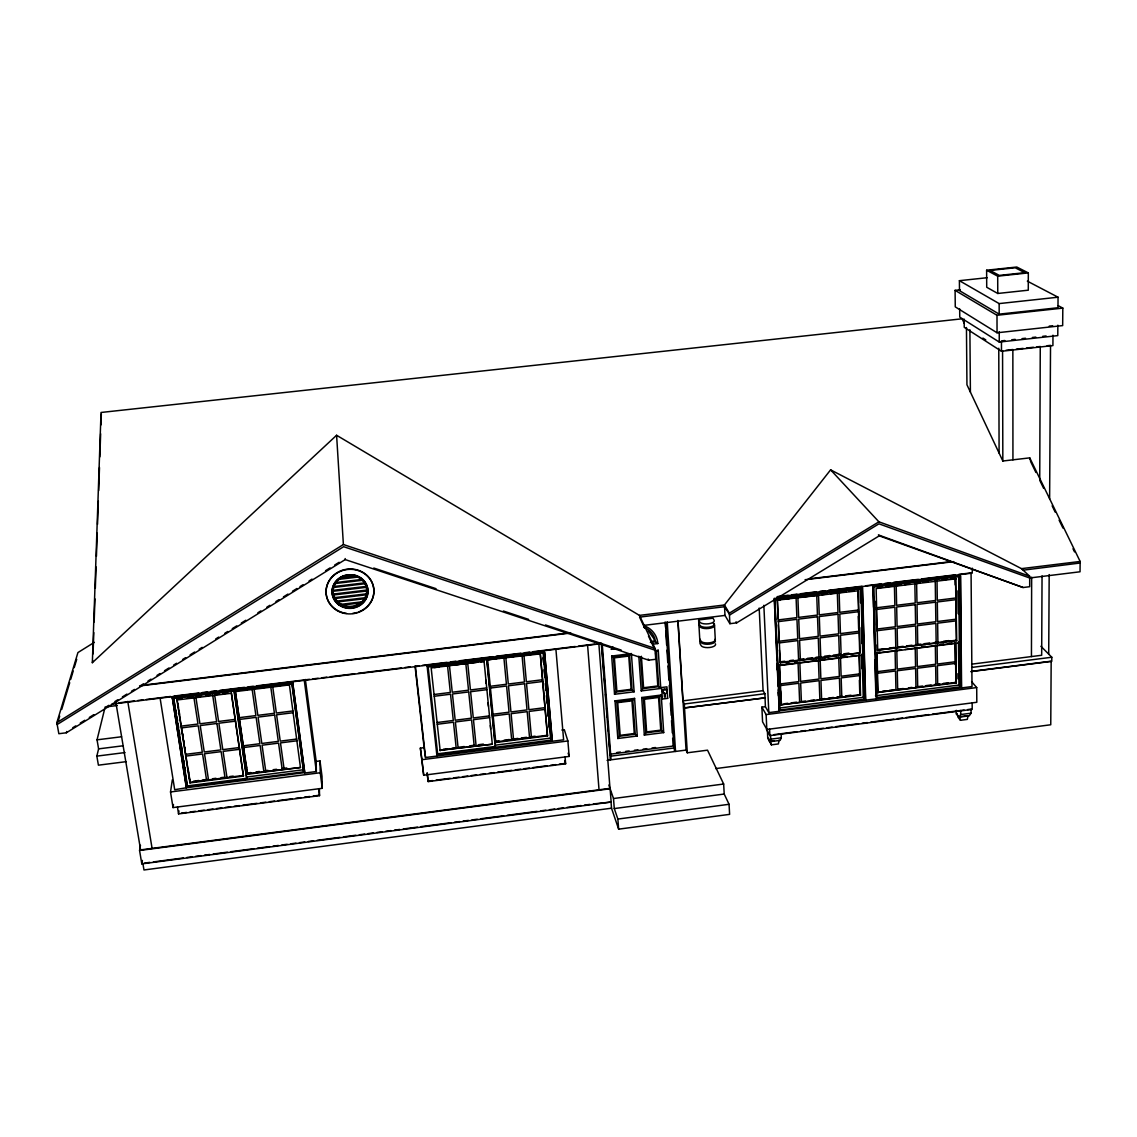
<?xml version="1.0" encoding="UTF-8"?>
<svg xmlns="http://www.w3.org/2000/svg" width="1137" height="1137" viewBox="0 0 1137 1137"><rect width="100%" height="100%" fill="white"/><g stroke="black" fill="none" stroke-linecap="round" stroke-linejoin="round"><path stroke-width="1.5" d="M1028.317 272.908L1028.289 290.191L997.76 293.474L986.717 287.263L986.618 270.222L1016.776 267.024L1028.317 272.908L997.703 276.177L986.618 270.222M1029.738 459.732L1029.738 457.87L1002.834 461.011L966.947 384.775L966.45 327.527M879.242 535.854L736.677 622.849L729.897 623.687L724.994 615.415L724.44 604.983L830.607 469.851L1021.481 568.642L1029.71 576.274L1029.681 586.706L1023.101 587.516L879.242 535.854L878.404 534.93L1023.101 587.516M1031.444 656.575L1031.657 577.17M300.452 767.489L247.411 773.643L235.359 691.594L247.369 774.283L300.452 767.489L289.31 684.346M1039.73 478.848L1040.27 346.501L1036.845 346.884M1042.046 575.905L1041.677 655.267L971.666 664.164M1048.712 653.789L1049.181 574.569M1049.622 498.845L1050.531 345.364L1047.106 345.747M1052.976 335.202L1052.919 345.577L1001.484 351.276L964.247 327.342L964.176 319.113M1040.909 646.271L1051.796 657.243L1051.768 661.322L970.742 671.64M1057.851 325.196L1057.78 335.614L999.267 342.066L959.756 317.109L959.671 308.866M1027.336 281.152L1058.05 297.212L1057.978 307.743L999.181 314.139L959.5 290.66L959.401 280.683L987.229 277.712M1058.234 305.668L1062.811 308.113L1062.669 325.594L997.05 332.786L955.265 306.876L955.094 290.347L960.253 289.793M1029.738 457.87L1080.15 561.465L1080.036 571.783L1030.079 577.923M305.37 679.471L316.185 761.406L316.342 771.54L304.773 773.018L292.706 682.811L268.275 685.838M94.314 642.348L77.927 652.567L56.85 722.663L58.84 733.72L66.344 732.782L345.222 559.589L648.658 660.156L655.736 659.275L655.011 648.403L639.435 615.387L336.595 435.272L92.353 662.686L101.022 412.475L962.073 318.801L964.375 323.533M93.063 653.917L93.802 632.613M94.158 621.967L94.954 598.886M95.323 588.241L96.062 566.937M96.432 556.291L97.213 533.21M97.526 524.328L98.322 501.261M98.692 490.601L99.487 467.534M99.843 456.875L100.639 433.808M100.951 424.925L101.321 414.28M292.11 683.65L303.693 771.852L187.307 786.776L187.434 785.894L246.701 778.305L234.236 690.77M247.369 774.283L247.454 773.004L250.879 772.563M243.417 776.074L231.323 693.272L176.988 699.994L189.95 782.924L243.417 776.074L231.38 692.675M189.95 782.924L190.106 781.616M160.047 697.777L174.7 789.703L186.468 787.756L172.327 697.692L191.513 695.318M319.398 788.751L319.525 795.658L178.552 813.921L178.978 810.88M316.185 761.406L319.994 760.923L322.013 776.301L322.268 788.311L173.023 807.583L173.478 804.499M173.023 807.583L170.522 791.963L172.341 779.783M187.307 786.776L173.591 697.677L187.434 785.894M186.411 788.197L172.327 697.692M141.812 863.893L139.567 850.476L610.128 788.78L611.152 802.04L141.812 863.893L142.395 860.425M139.567 850.476L140.462 845.246M779.087 740.102L778.376 743.939L771.383 744.849L767.759 738.297L767.333 729.385M968.127 715.585L967.303 719.394L960.438 720.289L958.065 717.333L957.169 713.752L956.316 713.865L956.274 710.327M126.164 761.662L98.407 765.173L96.844 756.119L98.592 748.871L97.043 739.832L105.13 707.001M92.353 662.686L92.822 661.023M66.344 732.782L66.713 731.489M58.186 721.156L59.692 716.139M61.696 709.46L69.712 682.712M70.707 679.357L73.209 671.001M74.218 667.661L76.719 659.304M796.952 731.674L781.105 733.72L781.29 737.799L780.181 740.372L769.664 741.736L770.73 739.164L770.531 735.085M956.316 713.865L958.988 717.177L960.722 714.533L960.68 710.483M644.324 735.085L645.816 732.853L643.428 698.559L641.709 697.507L644.324 735.085L663.71 732.598L661.222 695.034L641.709 697.507M654.983 650.662L658.252 650.25L660.782 688.439L641.24 690.912L642.746 688.681L640.572 657.285M617.832 738.496L619.338 736.264L616.78 701.927L615.018 700.875L617.832 738.496L637.274 735.994L634.588 698.402L615.018 700.875M967.587 709.587L971.041 709.147L971.069 713.197L969.292 715.841L958.988 717.177M614.534 694.281L616.041 692.049L613.44 657.143L611.663 656.049L614.534 694.281L634.119 691.808L631.405 653.59L611.663 656.049M612.942 647.052L611.166 649.341L616.169 648.715M336.694 580.993L339.892 578.079A16.941 15.762 -5.9 0 1 343.758 576.033M613.44 657.143L629.585 655.139L631.405 653.59M658.252 650.25L656.419 651.799L658.735 686.663L660.782 688.439M616.78 701.927L632.783 699.909L634.588 698.402M643.428 698.559L659.389 696.54L661.222 695.034M56.85 722.663L343.388 544.538L655.011 648.403M72.74 727.751L75.753 725.875M80.258 723.075L84.778 720.275M89.297 717.461L93.802 714.661M105.84 707.186L108.854 705.31M114.88 701.572L117.893 699.71M122.398 696.91L126.918 694.096M131.437 691.296L134.45 689.42M140.462 685.682L143.475 683.82M147.995 681.006L150.994 679.144M157.02 675.406L160.033 673.53M164.538 670.731L169.058 667.931M173.577 665.117L176.59 663.255M182.602 659.517L185.615 657.641M190.135 654.841L194.64 652.027M199.16 649.227L202.173 647.365M215.717 638.951L218.73 637.075M224.742 633.337L227.755 631.476M232.275 628.662L236.794 625.862M241.3 623.062L245.819 620.248M257.857 612.772L260.87 610.91M266.882 607.158L269.895 605.296M275.921 601.558L278.935 599.682M283.44 596.882L287.959 594.082M292.479 591.268L296.984 588.469M299.997 586.607L303.01 584.731M309.037 580.993L312.035 579.117M325.58 570.703L330.1 567.903M334.619 565.103L339.139 562.289M729.897 623.687L729.343 613.156L878.901 521.812L1029.71 576.274M678.036 620.802L686.066 750.079L687.302 752.793L707.527 750.178L723.658 784.018L724.212 794.038L729.059 804.3L729.613 814.362L618.642 829.157L611.521 808.208L143.973 869.976L142.85 863.296M608.835 785.027L613.511 798.529L614.278 808.563L724.212 794.038M614.278 808.563L617.874 819.066L729.059 804.3M715.67 768.598L1050.759 724.766L1051.171 661.208L972.334 671.242M613.511 798.529L723.658 784.018M144.612 863.068L149.885 862.372M153.41 861.917L183.327 857.966M186.852 857.497L192.125 856.815M195.649 856.346L200.936 855.649M204.447 855.18L209.734 854.484M213.259 854.029L227.329 852.167M230.854 851.712L253.736 848.685M257.246 848.23L269.568 846.61M273.093 846.141L278.366 845.445M281.891 844.976L287.178 844.279M290.688 843.825L295.975 843.128M299.486 842.659L304.773 841.963M308.298 841.494L313.57 840.812M317.095 840.342L339.977 837.329M343.488 836.86L355.81 835.24M359.335 834.771L364.607 834.075M368.132 833.62L373.405 832.924M376.93 832.455L382.217 831.758M385.727 831.289L391.014 830.607M394.525 830.138L399.812 829.442M403.337 828.972L417.407 827.125M420.932 826.656L450.849 822.719M454.374 822.25L459.646 821.554M463.171 821.085L468.444 820.388M471.969 819.933L477.256 819.237M480.766 818.768L503.648 815.755M507.173 815.286L537.09 811.349M540.615 810.88L545.888 810.184M549.413 809.729L554.685 809.032M558.21 808.563L563.483 807.867M567.008 807.412L581.092 805.55M584.603 805.081L589.89 804.399M593.415 803.93L611.152 802.04M619.338 736.264L635.242 734.218L637.274 735.994M645.816 732.853L661.677 730.821L663.71 732.598M415.019 665.927L424.115 747.62L420.349 748.103L423.689 775.207L569.182 756.418L567.875 740.969L564.322 729.712L561.849 730.025M616.851 752.523L620.376 752.069M625.648 751.386L629.159 750.932M634.432 750.249L637.942 749.795M643.215 749.112L646.74 748.658M652.013 747.975L655.523 747.521M673.431 746.014L610.1 754.215L610.811 756.162L674.284 747.947L665.486 622.621M774.055 734.63L779.342 733.948M800.462 731.219L805.749 730.537M809.274 730.082L823.359 728.248M826.883 727.794L832.156 727.111M835.681 726.657L858.563 723.7M862.088 723.246L867.375 722.563M870.885 722.109L893.781 719.138M897.292 718.683L902.579 718.001M906.104 717.546L928.986 714.59M932.511 714.135L964.133 710.042M971.609 681.631L976.711 687.572L976.811 702.282L766.466 729.499L769.877 735.582L972.206 709.403L972.149 702.893M181.351 813.111L186.624 812.429M190.149 811.974L195.422 811.292M198.947 810.837L204.219 810.155M207.73 809.7L213.017 809.018M216.527 808.563L221.814 807.881M225.325 807.426L230.598 806.744M234.123 806.289L239.395 805.593M242.92 805.138L256.99 803.319M260.501 802.864L265.788 802.182M269.298 801.727L274.585 801.045M278.096 800.59L292.166 798.771M295.691 798.316L300.964 797.634M304.489 797.165L309.761 796.483M313.286 796.028L318.559 795.346M429.09 781.034L432.614 780.579M436.125 780.124L450.209 778.305M453.72 777.85L459.007 777.168M462.517 776.699L467.804 776.017M471.315 775.562L476.602 774.88M480.112 774.425L485.4 773.743M488.924 773.288L494.197 772.606M497.722 772.151L511.792 770.332M515.317 769.863L520.59 769.181M524.114 768.726L529.387 768.043M532.912 767.589L546.982 765.769M550.507 765.315L555.78 764.632M559.305 764.178L564.577 763.495M427 773.132L428.208 781.588L565.643 763.78L565.061 756.958M607.073 760.326L610.313 759.9L601.317 643.755M610.313 759.9L686.066 750.079M770.73 739.164L781.29 737.799M960.722 714.533L971.069 713.197M773.828 740.784L770.332 741.239L771.383 744.849M966.422 715.798L959.543 716.694L960.438 720.289M859.572 673.9L841.124 676.245L840.499 657.001L843.853 656.575M877.11 671.683L895.487 669.352L895.061 650.137L896.809 649.909L897.235 669.125L915.569 666.794L915.214 647.593M955.62 661.72L937.357 664.036L937.087 644.85M780.323 685.611L798.885 683.252L799.652 702.382M859.615 675.549L841.167 677.894L841.792 696.981M877.153 673.331L895.515 671.001L895.956 690.06M955.648 663.368L937.385 665.685L937.67 684.73M677.865 620.461L682.868 700.861L763.083 690.656L764.888 693.741L765.4 706.688L768.811 712.629L779.428 711.265L774.439 598.659M682.868 700.861L684.346 703.988L764.888 693.741M972.362 667.348L1051.796 657.243M684.517 707.925L765.073 697.848L684.517 707.925L687.302 752.793M784.345 703.746L787.856 703.291M791.366 702.837L796.625 702.169M801.883 701.501L805.394 701.046M810.667 700.378L814.177 699.923M819.436 699.255L824.695 698.587M828.205 698.132L833.478 697.464M836.974 697.009L842.247 696.341M845.757 695.887L851.016 695.219M882.454 691.197L885.936 690.756M889.404 690.301L894.62 689.633M898.088 689.193L903.304 688.525M908.52 687.857L911.988 687.416M917.204 686.748L922.405 686.08M925.888 685.639L931.089 684.971M934.571 684.531L939.773 683.863M943.255 683.422L948.471 682.754M761.875 707.129L766.125 714.59L766.821 729.385L762.572 721.824L761.875 707.129L765.4 706.688M256.01 771.909L259.421 771.469M264.551 770.815L267.977 770.374M273.107 769.721L276.518 769.28M281.649 768.626L286.78 767.972M498.972 740.841L495.519 741.281L495.803 742.504L547.551 735.881L540.345 653.874L535.314 653.917M504.132 740.173L509.305 739.519M512.744 739.078L517.918 738.41M521.357 737.97L526.53 737.316M529.97 736.875L535.143 736.207M780.551 690.827L781.162 704.741L860.169 694.636L859.003 654.67M877.196 675.065L877.636 692.405L955.862 682.399L955.407 642.533M495.661 741.892L547.38 735.269L540.174 653.32M781.162 704.741L860.553 695.176L859.387 655.182M877.636 692.405L956.302 682.939L955.862 643.045L905.038 649.44M193.56 781.176L198.719 780.508M202.173 780.067L207.332 779.413M212.505 778.746L215.945 778.305M221.118 777.651L224.557 777.211M229.717 776.543L233.17 776.102M443.444 749.198L446.926 748.757M452.128 748.089L455.596 747.649M459.064 747.194L464.266 746.526M469.467 745.872L474.683 745.204M478.151 744.763L483.353 744.095M243.46 775.42L190.021 782.27L177.074 699.397M492.307 744.209L440.076 750.264L492.307 744.209L484.078 661.407L480.809 661.819M778.959 708.095L863.253 697.308L864.532 699.127L780.053 709.957L774.709 598.417M875.476 695.745L958.932 685.057L960.424 686.847L876.798 697.564L873.912 586.99L959.273 576.544L960.424 686.847M246.786 777.012L303.693 769.721M551.189 740.116L550.592 738.098L495.107 745.204L495.391 746.426L437.603 753.831L437.745 754.67L551.189 740.116L543.557 652.709L428.194 666.978L428.066 666.211L431.52 665.785M778.276 689.789L779.2 710.895L876.201 698.857L873.003 586.251L894.265 583.793M958.761 574.398L971.069 572.892L972.007 686.577L876.201 698.857M186.468 787.756L304.773 772.591L292.706 682.811M555.879 648.872L563.611 739.817L425.522 757.526L424.115 747.62M766.125 714.59L976.711 687.572M170.522 791.963L320.222 772.748L319.994 760.923M423.689 775.207L421.941 759.701L567.875 740.969M181.252 726.117L197.98 724.027L193.887 697.308M235.274 719.366L218.602 721.455L214.623 694.75L219.654 694.124M434.036 694.508L450.337 692.461L447.552 665.927M486.679 687.913L470.448 689.946L467.748 663.439L462.56 664.079M239.537 719.423L256.138 717.348L259.89 743.712L243.375 745.801M293.147 712.714L276.604 714.789L280.242 741.139L296.7 739.05M490.402 688.041L506.576 686.009L509.063 712.188L492.961 714.235M542.647 681.504L526.53 683.522L528.904 709.687L544.95 707.655M181.536 727.893L198.25 725.804L202.301 752.239L185.658 754.343M235.53 721.142L218.872 723.217L222.809 749.638L239.381 747.549M434.235 696.256L450.522 694.224L453.293 720.474L437.077 722.521M486.863 689.676L470.619 691.708L473.29 717.944L489.436 715.898M97.043 739.832L121.545 736.762M781.318 661.649L784.786 661.222M789.988 660.569L793.455 660.128M798.657 659.474L803.845 658.82M807.313 658.394L812.514 657.74M815.982 657.3L821.17 656.646M824.638 656.205L829.839 655.552M833.307 655.125L840.243 654.244M843.697 653.818L848.898 653.164M878.674 649.426L883.932 648.758M889.191 648.104L894.449 647.436M897.96 646.996L903.219 646.342M906.729 645.901L911.988 645.233M915.498 644.793L920.757 644.139M924.267 643.698L929.526 643.03M934.785 642.377L938.281 641.936M943.554 641.268L948.812 640.614M779.925 662.402L860.069 652.894L780.252 662.928L779.385 650.009M877.181 644.864L877.323 650.165L956.274 640.23L955.577 578.335L950.518 578.946M877.323 650.165L956.729 640.742L955.577 578.335M98.592 748.871L123.066 745.787M786.179 663.823L789.575 663.397M794.649 662.757L798.032 662.331L798.814 681.603L780.252 683.962L779.399 664.676L781.489 705.295M813.339 660.412L816.721 659.986M821.866 659.332L825.235 658.92M879.967 652.027L876.613 652.453L876.84 661.194M921.979 646.74L925.319 646.328M940.413 644.423L943.738 644.011M948.741 643.371L952.081 642.959M779.74 665.216L847.278 656.717M850.732 656.276L857.668 655.409M901.542 649.881L877.011 652.965L878.034 692.945M777.026 664.719L777.694 665.77L862.784 655.068L860.88 587.886M951.442 576.658L958.662 575.919L959.372 642.917L875.135 653.519L874.907 644.679M96.844 756.119L125.042 752.552M616.041 692.049L632.073 690.017L634.119 691.808M642.746 688.681L658.735 686.663M243.631 747.549L260.131 745.46L263.841 771.54M296.942 740.798L280.484 742.887L284.094 768.953M493.131 715.969L509.22 713.922L511.678 739.832M545.106 709.389L529.075 711.421L531.42 737.316M185.942 756.091L202.571 753.987L206.579 780.153M239.637 749.297L223.079 751.386L226.974 777.537M437.262 724.269L453.478 722.208L456.207 748.189M489.606 717.632L473.461 719.678L476.09 745.645M778.063 619.935L796.881 617.618L796.085 597.849M858.449 610.015L839.76 612.317L839.12 592.59L845.942 591.752M876.229 607.812L894.862 605.524L894.421 585.811M955.805 597.991L937.3 600.279L937.016 580.609L935.239 580.822L935.524 600.492L916.976 602.781L916.621 583.096M112.179 703.689L115.59 703.263M119.015 702.837L134.393 700.946M137.819 700.52L142.949 699.88M146.36 699.468L170.593 696.469M174.117 696.043L198.733 693.001M202.244 692.561L207.517 691.907M211.041 691.481L216.314 690.827M219.825 690.386L244.441 687.345M247.965 686.919L253.238 686.265M256.763 685.824L309.449 679.315M312.917 678.888L318.133 678.249M321.6 677.823L326.802 677.169M330.284 676.742L354.588 673.744M358.07 673.317L401.475 667.945M404.957 667.518L410.159 666.879M418.885 665.799L415.375 666.239L425.522 757.526M422.395 665.358L446.983 662.331M450.494 661.89L455.766 661.237M459.277 660.81L492.648 656.689M496.158 656.248L520.746 653.221M524.271 652.78L529.529 652.126M533.04 651.7L575.237 646.484M578.761 646.043L594.594 644.096M598.119 643.656L601.629 643.229M778.134 621.641L796.952 619.31L797.748 638.923L779.001 641.254M858.506 611.706L839.817 614.023L840.442 633.593L859.075 631.277M876.272 609.517L894.89 607.215L895.331 626.757L876.769 629.074M955.819 599.682L937.314 601.97L937.599 621.498L956.032 619.196M112.833 704.002L600.961 643.684M195.01 694.892L219.427 691.879M222.923 691.438L228.153 690.799M231.65 690.358L264.793 686.265M436.949 756.062L427.128 666.197L430.625 665.77M434.135 665.33L467.406 661.222M470.903 660.796L495.419 657.769M498.916 657.328L504.174 656.674M507.67 656.248L532.187 653.221M535.683 652.78L540.942 652.141M180.485 696.825L183.924 696.398M189.097 695.759L192.537 695.332M197.71 694.693L202.869 694.053M208.043 693.414L211.482 692.987M216.655 692.348L220.109 691.921M226.988 691.069L230.441 690.642M438.441 664.932L441.895 664.505M447.083 663.866L450.536 663.439M455.724 662.8L459.177 662.374M466.085 661.521L469.553 661.094M474.726 660.455L478.194 660.014M483.367 659.375L486.835 658.948L495.391 746.426M172.255 698.104L292.706 683.209M552.326 741.267L544.566 652.069L427.128 666.197M106.864 706.788L117.239 705.508M173.449 698.473L291.854 683.834L303.693 771.852M242.096 690.187L247.099 689.562M259.065 688.084L265.731 687.26M279.332 685.583L284.321 684.957M489.265 659.616L495.775 658.806M499.029 658.408L503.904 657.811L506.42 684.261L490.232 686.279M509.063 657.172L513.938 656.561M517.179 656.163L522.054 655.566L524.47 682.001L508.31 684.019L505.823 657.57M527.213 654.926L532.073 654.329M235.359 691.594L289.31 684.929M540.345 653.874L487.645 659.815L495.803 742.504M178.765 699.184L182.119 698.772M187.164 698.146L192.21 697.521M200.908 696.441L195.862 697.066L199.941 723.786L216.641 721.697L212.647 694.991M205.939 695.83L210.97 695.204M222.994 693.712L228.025 693.087M434.433 667.561L439.351 666.95M444.269 666.339L449.47 665.699L452.256 692.22L468.529 690.187L465.829 663.667M452.739 665.287L459.291 664.477M471.016 663.027L477.54 662.217M651.16 641.481L654.429 641.083L653.917 638.653L648.232 630.893M650.392 642.419L655.495 641.794L657.811 643.556L652.823 644.182M57.177 724.511L343.644 546.698L655.125 650.222L648.46 636.038M859.117 632.954L840.499 635.285L841.138 654.713M956.061 620.873L937.627 623.175L937.911 642.547M239.282 717.66L255.896 715.585L252.101 688.937L254.063 688.695L257.843 715.344L274.415 713.269L270.734 686.634L272.681 686.393L276.362 713.027L292.905 710.952M542.491 679.741L526.374 681.759L523.958 655.324M777.594 596.541L788.14 595.262M791.665 594.822L796.938 594.182M800.462 593.756L816.281 591.823M819.805 591.382L825.078 590.743M828.603 590.316L862.017 586.223M865.527 585.797L881.36 583.864M884.884 583.437L890.157 582.784M893.682 582.357L918.298 579.344M921.823 578.918L955.236 574.839M776.912 596.982L972.263 573.105L972.22 568.13M775.974 598.119L792.304 596.271M793.598 595.959L801.088 595.191M802.395 594.878L862.542 587.886L865.698 700.207M895.658 583.48L949.963 576.985M776.201 598.446L862.542 587.886M873.273 586.564L960.467 575.905L961.604 687.913M639.435 615.387L724.44 604.983L729.343 613.156M1021.481 568.642L1080.15 561.465M775.164 599.071L861.405 588.525L864.532 699.127M777.992 618.286L777.196 600.165L780.636 599.739M784.061 599.327L789.22 598.702M792.645 598.275L797.876 597.636L798.671 617.391L817.446 615.074L816.736 595.333L811.591 595.959M803.02 597.01L808.165 596.371M821.937 594.694L827.068 594.054M830.493 593.642L835.624 593.017M849.353 591.339L854.47 590.7M877.423 587.9L882.525 587.275M885.922 586.863L892.716 586.024M901.286 584.972L896.198 585.598L896.624 605.296L915.214 603.008L914.844 583.309L920.004 582.684M904.668 584.56L909.756 583.935M923.386 582.272L928.474 581.647M942.076 579.984L947.135 579.358M1023.215 570.163L1079.951 563.042M777.196 600.165L858.279 590.771L860.069 652.894M956.032 578.804L876.13 588.582L877.721 650.677M143.163 685.142L567.121 633.082M139.567 685.966L570.774 633.011M643.627 625.407L724.994 615.415M1029.71 578.008L878.944 523.83L729.869 614.861L724.525 606.717L639.562 617.121L644.75 628.15M698.63 619.963L712.97 618.201L714.121 620.205A7.348 2.814 -2.9 0 1 708.436 623.801A7.348 2.814 -2.9 0 1 699.738 621.982L698.63 619.963L700.008 643.528L701.117 645.603A7.319 2.885 -2.8 0 0 709.786 647.479A7.319 2.885 -2.8 0 0 715.429 643.826M808.734 578.918L949.793 561.777M805.081 579.714L953.772 561.635M339.622 578.321L356.748 576.089A16.941 15.762 -5.9 0 0 348.064 574.981M338.442 579.401L358.453 577.027M361.85 579.444L335.713 582.542L333.837 586.521L364.636 582.855M335.074 583.551L362.717 580.268M365.148 583.722L333.539 587.488C331.521 594.779 336.353 602.567 343.232 605.197A16.941 15.762 -5.9 0 0 360.003 603.193C368.601 597.65 369.07 583.992 360.528 578.164M333.184 590.33L366.171 586.408M333.169 591.268L366.412 587.317M333.511 594.04L366.739 590.075M333.752 594.949L366.725 591.013M334.804 597.621L366.356 593.855M335.33 598.488L366.057 594.822M337.248 601.061L364.806 597.764M338.115 601.885L364.153 598.773M341.512 604.273L361.438 601.885M342.919 605.026L360.258 602.951M1004.881 340.503L1001.455 340.887L1001.484 351.276M1011.759 339.75L1015.185 339.366M1022.064 338.613L1025.503 338.243M1032.368 337.476L1035.807 337.106M1042.672 336.339L1046.111 335.969M1005.989 350.295L1012.854 349.528L1012.939 459.831M1016.293 349.158L1023.144 348.391M1026.569 348.021L1033.419 347.254M959.401 280.683L999.153 303.593L1058.05 297.212M955.094 290.347L996.993 315.276L1062.811 308.113M1049.224 326.134L1052.677 325.765M373.775 568.045L436.054 588.696M503.378 611.024L528.62 619.395M545.462 624.966L621.2 650.094M982.894 338.073L985.779 339.92M663.894 692.831L662.544 691.623L662.8 689.832L664.449 688.78L666.254 689.278L666.865 690.941M960.467 575.905L961.305 687.558M830.607 469.851L878.901 521.812M959.372 642.917L958.463 641.893L958.932 685.057M955.819 639.733L956.729 640.742M955.407 681.873L956.302 682.939M862.784 655.068L862.017 654.017L863.253 697.308M859.785 694.096L860.553 695.176M736.037 621.811L736.677 622.849M713.226 622.849L714.377 624.867A7.348 2.828 -2.8 0 1 708.706 628.463A7.348 2.828 -2.8 0 1 700.008 626.643L698.9 624.611M698.829 623.346L699.937 625.364A7.348 2.814 -2.8 0 0 708.635 627.198A7.348 2.814 -2.8 0 0 714.306 623.602M699.738 638.923L700.847 640.97A7.319 2.871 -2.8 0 0 709.516 642.846A7.319 2.871 -2.8 0 0 715.173 639.193M699.809 640.174L700.918 642.234A7.319 2.871 -2.8 0 0 709.587 644.11A7.319 2.871 -2.8 0 0 715.244 640.458M1030.52 461.324L1035.921 472.452M1039.786 480.397L1043.652 488.341M1052.151 505.823L1055.235 512.176M1059.101 520.135L1062.967 528.08M1073.001 548.745L1074.55 551.914M648.133 659.019L648.658 660.156M544.566 652.069L552.212 740.855M568.159 753.149L569.182 756.418M564.648 760.497L565.643 763.78M547.195 734.673L547.551 735.881M768.626 738.183L769.678 741.779M484.078 661.407L431.165 667.959L440.175 750.875M655.495 641.794L654.77 638.326A21.845 19.969 -23.7 0 0 643.912 627.297M115.931 702.851L140.604 849.893L609.986 788.353L598.829 643.414M127.756 701.387L152.088 848.387M177.457 807.014L178.552 813.921M175.951 710.298L176.491 713.752M177.031 717.205L177.571 720.659M178.111 724.127L178.665 727.581M179.205 731.034L179.745 734.488M181.636 746.583L182.176 750.036M183.81 760.397L184.35 763.851M184.89 767.319L185.43 770.772M177.983 703.974L178.523 707.427M179.063 710.881L179.603 714.32M182.56 733.308L183.1 736.748M183.64 740.201L184.18 743.655M184.72 747.108L185.26 750.562M188.23 769.536L188.77 772.989M189.296 776.443L189.836 779.883M208.512 779.897L204.518 753.746L221.118 751.642L225.027 777.779M246.175 764.22L246.686 767.731M233.881 690.216L246.701 778.305M265.774 771.298L262.078 745.218L278.551 743.129L282.161 769.195M420.349 748.103L421.941 759.701M320.222 772.748L322.268 788.311M304.233 679.954L316.342 771.54M318.616 788.794L319.525 795.658M427.242 773.018L428.208 781.588M428.066 666.211L437.745 754.67M458.112 747.947L455.383 721.967L471.557 719.92L474.2 745.886M486.735 659.574L494.936 743.456M485.84 680.068L486.181 683.564M488.071 702.794L488.413 706.29M490.303 725.505L490.658 729.002M513.554 739.59L511.11 713.695L527.184 711.663L529.544 737.558M543.131 652.61L550.592 738.098M543.387 658.465L543.841 663.695M544.452 670.674L545.064 677.638M545.661 684.602L546.13 689.832M546.726 696.81L547.338 703.775M547.949 710.739L548.404 715.969M549.015 722.947L549.626 729.911M543.031 657.357L543.486 662.587M544.097 669.537L544.708 676.501M545.319 683.465L545.916 690.429M546.385 695.645L546.982 702.609M547.593 709.573L548.205 716.523M548.659 721.753L549.114 726.969M587.559 644.807L599.028 789.803M617.874 819.066L618.642 829.157M602.297 644.679L611.052 759.402M601.999 648.246L602.681 657.072M603.221 664.136L603.761 671.2M604.301 678.263L604.841 685.327M605.509 694.167L606.049 701.231M606.589 708.294L607.272 717.12M607.67 722.421L608.352 731.247M608.892 738.311L609.56 747.151M611.01 801.613L611.521 808.208M629.585 655.139L632.073 690.017M632.783 699.909L635.242 734.218M641.396 656.276L643.585 687.743L657.797 685.952L655.58 652.752M638.823 656.177L641.24 690.912M659.389 696.54L661.677 730.821M667.22 621.854L675.534 751.443M666.211 622.536L674.483 751.173M665.145 621.953L665.486 627.24M665.713 630.751L666.623 644.85M666.964 650.137L667.76 662.459M667.987 665.984L668.897 680.082M669.238 685.369L670.034 697.692M670.375 702.979L671.171 715.301M671.512 720.588L672.308 732.924M672.649 738.211L673.104 745.247M345.151 558.551L345.222 559.589M336.595 435.272L343.388 544.538M684.346 703.988L684.602 708.109M714.519 625.592L715.315 639.946M759.189 608.053L763.083 690.656M763.851 605.31L768.811 712.629M769.564 729.044L769.877 735.582M777.537 600.663L780.252 662.928M778.276 624.909L779.072 642.931L797.804 640.6L798.586 660.057M774.865 601.97L775.661 619.693M775.974 626.785L776.756 644.508M777.139 653.363L777.694 665.77M774.226 598.332L774.681 608.878M774.837 612.402L775.86 635.27M776.017 638.781L776.941 659.886M777.097 663.411L778.12 686.279M777.111 666.453L777.267 669.92M778.262 692.476L778.419 695.958M800.363 659.83L799.595 640.373L818.285 638.042L818.995 657.484M799.808 662.118L800.59 681.376L819.109 679.031L818.398 659.773M801.414 702.154L800.647 683.039L819.166 680.679L819.876 699.795M818.526 595.106L819.237 614.861L837.969 612.545L837.329 592.803M820.772 657.271L820.061 637.829L838.722 635.498L839.362 654.926M820.175 659.545L820.871 678.803L839.362 676.458L838.722 657.214M821.625 699.568L820.928 680.466L839.419 678.121L840.044 697.208M860.155 588.682L860.553 602.837M861.263 627.596L861.718 643.514M861.292 654.77L861.69 668.584M857.881 590.288L859.686 652.382M858.264 616.396L858.634 628.804M859.387 680.196L859.743 692.362M862.272 587.559L865.442 699.838M876.058 601.246L876.812 630.751L895.373 628.434L895.8 647.834M873.799 602.255L874.396 625.236M873.003 586.251L873.557 607.3M873.784 616.069L874.651 649.383M874.936 659.915L875.845 694.991M897.562 647.621L897.136 628.221L915.64 625.918L915.996 645.304M897.69 689.832L897.264 670.773L915.612 668.442L915.967 687.501M917.758 645.077L917.403 625.691L935.865 623.389L936.163 642.76M916.962 647.379L917.317 666.58L935.623 664.25L935.339 645.063M917.701 687.274L917.346 668.229L935.652 665.898L935.936 684.943M957.922 590.856L958.164 613.781M957.922 673.658L957.979 678.817M955.123 577.852L955.208 584.93M954.981 643.755L955.222 664.548M969.889 329.73L970.401 392.094M1002.564 350.679L1002.834 461.011M999.153 303.593L999.181 314.139M999.238 331.62L999.267 342.066M998.769 348.249L999.096 453.08M997.703 276.177L997.76 293.474M996.993 315.276L997.05 332.786M644.878 626.046A23.692 21.66 -23.7 0 1 657.811 643.556M352.683 574.753A17.95 16.714 -5.9 0 1 364.934 600.379A17.95 16.714 -5.9 0 1 334.69 600.237A17.95 16.714 -5.9 0 1 347.993 574.725M329.915 603.69A23.934 22.285 -5.9 0 1 338.343 571.968A23.934 22.285 -5.9 0 1 371.6 581.462A23.934 22.285 -5.9 0 1 358.738 611.919M357.274 612.417A23.934 22.285 -5.9 0 1 352.697 613.397M346.487 613.383A23.934 22.285 -5.9 0 1 330.81 604.87M663.198 690.699L662.942 692.504L665.159 693.712L665.372 696.995L664.477 697.109L664.264 693.812L666.211 693.399L667.263 691.822L666.666 690.159L664.847 689.647L663.198 690.699M667.689 698.36L662.374 699.028L661.62 687.515L666.936 686.833L667.689 698.36M634.29 733.521L620.162 735.341L617.732 702.638L631.959 700.847L634.29 733.521M660.739 730.125L646.64 731.93L644.381 699.269L658.565 697.464L660.739 730.125M274.657 715.031L258.085 717.106L261.823 743.47L278.309 741.381L274.657 715.031M524.626 683.749L508.481 685.782L510.954 711.947L527.014 709.914L524.626 683.749M216.911 723.473L200.211 725.562L204.262 751.983L220.862 749.894L216.911 723.473M468.714 691.95L452.441 693.982L455.198 720.233L471.386 718.186L468.714 691.95M631.12 689.306L616.879 691.111L614.406 657.868L628.747 656.077L631.12 689.306M817.517 616.766L798.742 619.096L799.524 638.696L818.228 636.365L817.517 616.766M838.026 614.236L819.294 616.552L820.004 636.137L838.665 633.821L838.026 614.236M915.242 604.699L896.667 606.987L897.093 626.544L915.612 624.227L915.242 604.699M935.552 602.184L917.019 604.472L917.374 624.014L935.85 621.712L935.552 602.184M1024.807 272.681L999.309 275.41L990.057 270.45L1015.213 267.763L1024.807 272.681M339.409 603.804A16.956 15.776 -5.9 0 0 366.739 593.486A16.956 15.776 -5.9 0 0 343.843 576.701A16.956 15.776 -5.9 0 0 339.409 603.804M335.031 609.233A23.948 22.285 -5.9 0 0 373.647 594.694A23.948 22.285 -5.9 0 0 341.327 570.959A23.948 22.285 -5.9 0 0 335.031 609.233M338.798 604.884A17.965 16.714 -5.9 0 0 367.763 593.955A17.965 16.714 -5.9 0 0 343.502 576.175A17.965 16.714 -5.9 0 0 338.798 604.884"/></g></svg>
